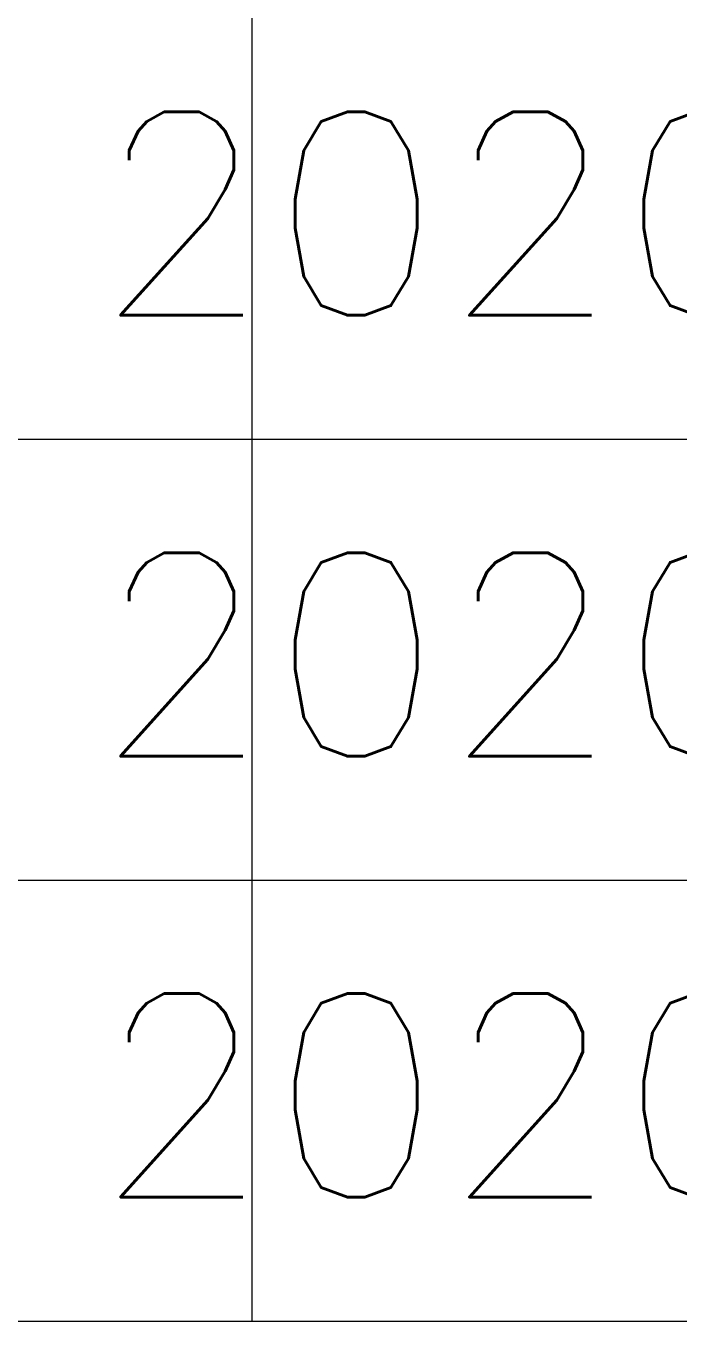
# Model space of a CAD drawing. Header units: millimetres. Extents: x 865974 to 875117, y 40174 to 44891.
# Drawn here: x 866657.13 to 866666.76, y 40193.58 to 40212.67 of the extents above; entities that cross this region are included whole.
import ezdxf
from ezdxf.enums import TextEntityAlignment as Align

# ---------------------------------------------------------------- set-up
doc = ezdxf.new("R2010")
doc.units = ezdxf.units.MM
doc.header["$LTSCALE"] = 1000
doc.header["$MEASUREMENT"] = 0
doc.styles.add('ECEC_TQ', font='txt_l.shx', dxfattribs={"bigfont": 'hztxt_l.shx'})

msp = doc.modelspace()

# ---------------------------------------------------------------- linework, layer by layer
for p, q in [((866660.467, 40193.578), (866660.467, 40226.078)), ((866625.467, 40206.578), (866680.467, 40206.578)), ((866625.467, 40200.078), (866680.467, 40200.078)), ((866625.467, 40193.578), (866805.467, 40193.578))]:
    msp.add_line(p, q)

# ---------------------------------------------------------------- texts
at = {"style": 'ECEC_TQ'}
for p in [(866669.711, 40209.906), (866669.711, 40203.406), (866669.711, 40196.906)]:
    msp.add_attdef('2020.04.30', text=' ', height=3, dxfattribs=at).set_placement(p, align=Align.MIDDLE)

doc.saveas('drawing.dxf')
